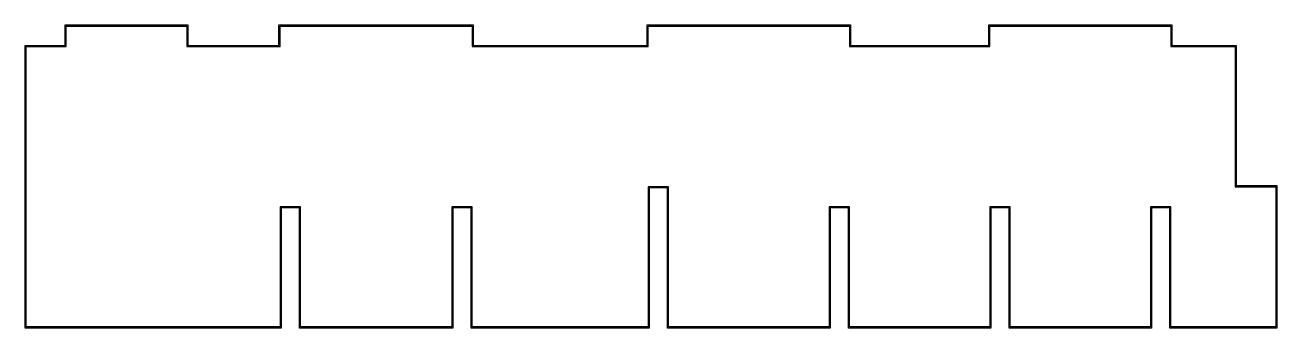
# Model space of a CAD drawing. Header units: millimetres. Extents: x -78 to 78, y -19 to 19.
import ezdxf

# ---------------------------------------------------------------- set-up
doc = ezdxf.new("R2010")
doc.units = ezdxf.units.MM
doc.layers.get('0').update_dxf_attribs({"linetype": 'CONTINUOUS'})

msp = doc.modelspace()

# ---------------------------------------------------------------- linework, layer by layer
for points in [[(-46.065, -3.897), (-46.065, -18.897), (-77.937, -18.897), (-77.937, 16.357), (-72.937, 16.357), (-72.937, 18.897), (-57.683, 18.897), (-57.683, 16.357), (-46.319, 16.357), (-46.319, 18.897), (-22.143, 18.897), (-22.143, 16.357), (-0.477, 16.357), (-0.477, 18.897), (24.857, 18.897), (24.857, 16.357), (42.063, 16.357), (42.063, 18.897), (64.857, 18.897), (64.857, 16.357), (72.857, 16.357), (72.857, -1.143), (77.937, -1.143), (77.937, -18.897), (64.603, -18.897), (64.603, -3.897), (62.317, -3.897), (62.317, -18.897), (44.603, -18.897), (44.603, -3.897), (42.317, -3.897), (42.317, -18.897), (24.603, -18.897), (24.603, -3.897), (22.317, -3.897), (22.317, -18.897), (2.063, -18.897), (2.063, -1.397), (-0.223, -1.397), (-0.223, -18.897), (-22.397, -18.897), (-22.397, -3.897), (-24.683, -3.897), (-24.683, -18.897), (-43.779, -18.897), (-43.779, -3.897)], [(-22.27, 18.77), (-22.27, 16.23), (-0.35, 16.23), (-0.35, 18.77), (24.73, 18.77), (24.73, 16.23), (42.19, 16.23), (42.19, 18.77), (64.73, 18.77), (64.73, 16.23), (72.73, 16.23), (72.73, -1.27), (77.81, -1.27), (77.81, -18.77), (64.73, -18.77), (64.73, -3.77), (62.19, -3.77), (62.19, -18.77), (44.73, -18.77), (44.73, -3.77), (42.19, -3.77), (42.19, -18.77), (24.73, -18.77), (24.73, -3.77), (22.19, -3.77), (22.19, -18.77), (2.19, -18.77), (2.19, -1.27), (-0.35, -1.27), (-0.35, -18.77), (-22.27, -18.77), (-22.27, -3.77), (-24.81, -3.77), (-24.81, -18.77), (-43.652, -18.77), (-43.652, -3.77), (-46.192, -3.77), (-46.192, -18.77), (-77.81, -18.77), (-77.81, 16.23), (-72.81, 16.23), (-72.81, 18.77), (-57.81, 18.77), (-57.81, 16.23), (-46.192, 16.23), (-46.192, 18.77)]]:
    msp.add_lwpolyline(points, close=True)

doc.saveas('drawing.dxf')
